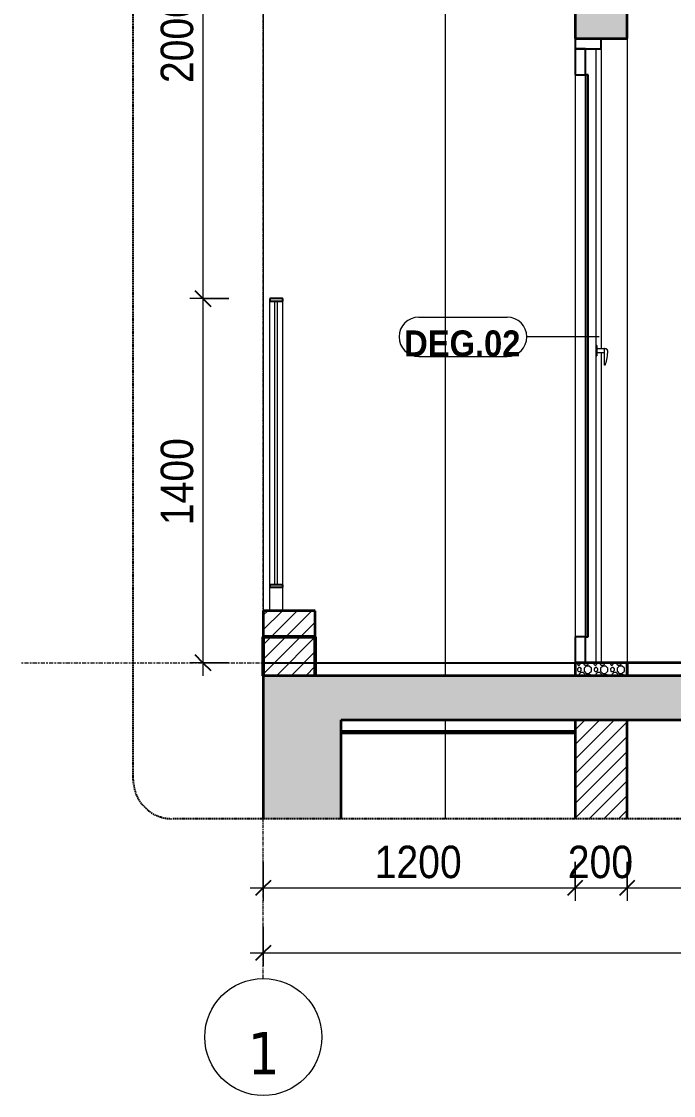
# Model space of a CAD drawing. Header units: millimetres. Extents: x 31499 to 223976, y 3719 to 80291.
# Drawn here: x 46543 to 49051, y 3936 to 8066 of the extents above; entities that cross this region are included whole.
import ezdxf

# ---------------------------------------------------------------- set-up
doc = ezdxf.new("R2010")
doc.units = ezdxf.units.MM
for name, pattern in [('Centre', [31.75, 6.35, -4.7625, 15.875, -4.7625]), ('Grid Line', [22.225, 12.7, -3.175, 3.175, -3.175]), ('Hidden', [7.14375, 4.7625, -2.38125]), ('IMPORT-CENTER _2_', [40.64, 25.4, -5.08, 5.08, -5.08])]:
    doc.linetypes.add(name, pattern=pattern)
for name, color, linetype, lineweight in [('0-4', 130, 'Continuous', 5), ('A-ANNO-DIMS', 211, 'Continuous', 9), ('A-ANNO-DIMS-50', 211, 'Continuous', 9), ('A-CLNG-1', 250, 'Continuous', 35), ('A-CLNG-PATT-1', 7, 'Continuous', 18), ('A-DETL-GENF', 92, 'Continuous', 18), ('A-DETL-GENF-4', 92, 'Hidden', 25), ('A-DETL-GENF-5', 9, 'Continuous', 18), ('A-DETL-MEDM', 33, 'Continuous', 35), ('A-DOOR', 31, 'Continuous', 18), ('A-DOOR-4', 31, 'Continuous', 25), ('A-DOOR-FRAM', 31, 'Continuous', 25), ('A-DOOR-FRAM-1', 31, 'Continuous', 18), ('A-DOOR-GLAZ', 31, 'Continuous', 25), ('A-DOOR-IDEN', 31, 'Continuous', 9), ('A-FLOR-FNSH-1', 250, 'Continuous', 35), ('A-FLOR-HRAL', 11, 'Continuous', 18), ('A-FLOR-HRAL-5', 11, 'Continuous', 25), ('A-FLOR-LEVL-2', 51, 'Centre', 9), ('A-FLOR-PATT-2', 9, 'Continuous', 18), ('A-WALL', 113, 'Continuous', 18), ('A-WALL-5', 250, 'Continuous', 35), ('A-WALL-PATT-2', 111, 'Continuous', 18), ('G-IMPT', 8, 'Continuous', 18), ('G-IMPT-3', 8, 'IMPORT-CENTER _2_', 18), ('M-EQPM', 50, 'Continuous', 18), ('M-EQPM-1', 50, 'Continuous', 25), ('S-BEAM-2', 7, 'Continuous', 18), ('S-BEAM-3', 130, 'Continuous', 50), ('S-COLS-10', 7, 'Continuous', 18), ('S-GRID-1', 1, 'Grid Line', 9), ('S-GRID-IDEN', 1, 'Continuous', 9)]:
    doc.layers.add(name, color=color, linetype=linetype, lineweight=lineweight)
doc.styles.add('Arial_B', font='arialbd.ttf', dxfattribs={"width": 0.9, "height": 100})
doc.styles.add('Tahoma_B', font='tahomabd.ttf', dxfattribs={"height": 162.5})
doc.styles.add('UTM Avo', font='', dxfattribs={"width": 0.9, "height": 125})
doc.styles.get('UTM Avo').set_extended_font_data('UTM Avo')
doc.dimstyles.new('1_Dim_chi_tiet_2_5', dxfattribs={"dimscale": 304.8, "dimtxt": 124.912619, "dimasz": 0.19685, "dimexe": 0.164042, "dimexo": 0.0625, "dimgap": 0.016404, "dimtad": 1, "dimdec": 0, "dimrnd": 5, "dimzin": 0, "dimdsep": 46, "dimtxsty": 'UTM Avo', "dimblk1": 'OBLIQUE', "dimblk2": 'OBLIQUE', "dimsah": 1, "dimcen": 0.09, "dimdle": 0.164042, "dimazin": 0, "dimtfac": 1, "dimtdec": 4, "dimtix": 1, "dimtmove": 0, "dimatfit": 3, "dimfxl": 0.328084, "dimfxlon": 1, "dimtvp": 1, "dimtolj": 1, "dimtzin": 0, "dimarcsym": 2})
pattern_1 = [(45, (51512.36, 15875), (-28.28427, 28.28427), [])]

# ---------------------------------------------------------------- blocks, each defined once
blk = doc.blocks.new('NCV_TKTC_KET CAU_rvt-2-TKCS_CĂN HỘ LOẠI 2A - MẶT CẮT 1')
at = {"layer": 'S-BEAM-2'}
for p, q in [((34352.6, 5380), (34352.6, 5335)), ((34352.6, 5330), (34352.6, 5000))]:
    blk.add_line(p, q, dxfattribs=at)
at = {"layer": 'S-BEAM-3'}
for p, q in [((33852.6, 5700), (33652.6, 5700)), ((33652.6, 5700), (33652.6, 5550)), ((33852.6, 5550), (33852.6, 5700))]:
    blk.add_line(p, q, dxfattribs=at)
at = {"layer": 'S-COLS-10'}
for p, q in [((34352.6, 8730), (34352.6, 5550)), ((33652.6, 8350), (33652.6, 5800)), ((34352.6, 5380), (34352.6, 5335)), ((34352.6, 5330), (34352.6, 5000))]:
    blk.add_line(p, q, dxfattribs=at)
blk = doc.blocks.new('NCV_TKTC_TANG 2_rvt-2-TKCS_CĂN HỘ LOẠI 2A - MẶT CẮT 1')
at = {"layer": 'A-FLOR-PATT-2'}
h = blk.add_hatch(dxfattribs=at)
h.set_pattern_fill('FP_4', color=256, style=0, pattern_type=2)
h.set_pattern_definition([(180, (37746.21, 15903.534), (-8e-15, -63.5), [6.012, -57.488]), (135, (37750.46, 15899.283), (-63.4996, 4e-15), [6.012, -83.79]), (90, (37750.46, 15893.27), (-63.5, 4e-15), [6.012, -57.488]), (45, (37746.21, 15889.02), (0, 63.4996), [6.012, -83.79]), (0, (37740.196, 15889.02), (0, 63.5), [6.012, -57.488]), (315, (37735.945, 15893.27), (63.4996, 0), [6.012, -83.79]), (270, (37735.945, 15899.28), (63.5, 4e-15), [6.012, -57.488]), (225, (37740.196, 15903.534), (4e-15, -63.4996), [6.012, -83.79]), (180, (37731.984, 15893.53), (-8e-15, -63.5), [6.892, -56.608]), (135, (37736.86, 15888.66), (-63.4996, 4e-15), [6.892, -82.91]), (90, (37736.86, 15881.77), (-63.5, 4e-15), [6.892, -56.608]), (45, (37731.984, 15876.894), (0, 63.4996), [6.892, -82.91]), (0, (37725.09, 15876.894), (0, 63.5), [6.892, -56.608]), (315, (37720.22, 15881.77), (63.4996, 0), [6.892, -82.91]), (270, (37720.22, 15888.66), (63.5, 4e-15), [6.892, -56.608]), (225, (37725.09, 15893.533), (4e-15, -63.4996), [6.892, -82.91]), (180, (37703.076, 15888.96), (-8e-15, -63.5), [4.546, -58.954]), (135, (37706.29, 15885.746), (-63.4996, 4e-15), [4.546, -85.257]), (90, (37706.29, 15881.2), (-63.5, 4e-15), [4.546, -58.954]), (45, (37703.076, 15877.986), (0, 63.4996), [4.546, -85.257]), (0, (37698.53, 15877.986), (0, 63.5), [4.546, -58.954]), (315, (37695.316, 15881.2), (63.4996, 0), [4.546, -85.257]), (270, (37695.316, 15885.746), (63.5, 4e-15), [4.546, -58.954]), (225, (37698.53, 15888.96), (4e-15, -63.4996), [4.546, -85.257]), (90, (37724.526, 15896.805), (-63.5, 4e-15), [9.093, -54.407]), (45, (37718.096, 15890.375), (0, 63.4996), [9.093, -80.71]), (0, (37709, 15890.375), (0, 63.5), [9.093, -54.407]), (315, (37702.574, 15896.805), (63.4996, 0), [9.093, -80.71]), (270, (37702.574, 15905.9), (63.5, 4e-15), [9.093, -54.407]), (225, (37709.003, 15912.327), (4e-15, -63.4996), [9.093, -80.71]), (180, (37718.096, 15912.33), (-8e-15, -63.5), [9.093, -54.407]), (135, (37724.526, 15905.9), (-63.4996, 4e-15), [9.093, -80.71]), (90, (37749.22, 15917.626), (-63.5, 4e-15), [11.586, -51.914]), (45, (37741.03, 15909.433), (0, 63.4996), [11.586, -78.217]), (0, (37729.44, 15909.43), (0, 63.5), [11.586, -51.914]), (315, (37721.25, 15917.626), (63.4996, 0), [11.586, -78.217]), (270, (37721.25, 15929.21), (63.5, 4e-15), [11.586, -51.914]), (225, (37729.443, 15937.404), (4e-15, -63.4996), [11.586, -78.217]), (180, (37741.03, 15937.404), (-8e-15, -63.5), [11.586, -51.914]), (135, (37749.22, 15929.21), (-63.4996, 4e-15), [11.586, -78.217]), (90, (37710.63, 15921.15), (-63.5, 4e-15), [6.013, -57.487]), (45, (37706.377, 15916.9), (0, 63.4996), [6.013, -83.79]), (0, (37700.364, 15916.9), (0, 63.5), [6.013, -57.487]), (315, (37696.11, 15921.15), (63.4996, 0), [6.013, -83.79]), (270, (37696.11, 15927.16), (63.5, 4e-15), [6.013, -57.487]), (225, (37700.364, 15931.415), (4e-15, -63.4996), [6.013, -83.79]), (180, (37706.38, 15931.415), (-8e-15, -63.5), [6.013, -57.487]), (135, (37710.63, 15927.163), (-63.4996, 4e-15), [6.013, -83.79])])
h.paths.add_polyline_path([(34932.6, 5550), (35052.6, 5550), (35052.6, 5600), (34852.6, 5600), (34852.6, 5550), (34892.6, 5550)])
at = {"layer": 'A-FLOR-FNSH-1'}
for p, q in [((35052.6, 5600), (34852.6, 5600)), ((34852.6, 5600), (34852.6, 5550)), ((41852.6, 5600), (35052.6, 5600)), ((35052.6, 5600), (35052.6, 5550)), ((35052.6, 5550), (35052.6, 5600))]:
    blk.add_line(p, q, dxfattribs=at)
blk = doc.blocks.new('NCV_TKTC_TANG 1_rvt-2-TKCS_CĂN HỘ LOẠI 2A - MẶT CẮT 1')
at = {"layer": 'A-CLNG-PATT-1'}
h = blk.add_hatch(dxfattribs=at)
h.set_pattern_fill('FP_5', color=256, style=0, pattern_type=2)
h.set_pattern_definition([(0, (37692.33, 15875), (406.4, 101.6), [16.764, -288.036, 16.764, -288.036, -1625.6]), (0, (37692.33, 15875), (406.4, 101.6), [-609.6, 16.764, -592.836, 16.764, -288.036, -711.2]), (0, (37692.33, 15875), (406.4, 101.6), [-1524, 16.764, -186.436, 16.764, -491.236]), (120, (37844.73, 15925.8), (-291.1882, 301.1527), [16.764, -288.036, 16.764, -288.036, -1625.6]), (120, (37844.73, 15925.8), (-291.1882, 301.1527), [-609.6, 16.764, -592.836, 16.764, -288.036, -711.2]), (120, (37844.73, 15925.8), (-291.1882, 301.1527), [-1524, 16.764, -186.436, 16.764, -491.236]), (240, (37895.53, 16129), (-115.2118, -402.7527), [16.764, -288.036, 16.764, -288.036, -1625.6]), (240, (37895.53, 16129), (-115.2118, -402.7527), [-609.6, 16.764, -592.836, 16.764, -288.036, -711.2]), (240, (37895.53, 16129), (-115.2118, -402.7527), [-1524, 16.764, -186.436, 16.764, -491.236])])
h.paths.add_polyline_path([(34337.5, 5330), (34852.6, 5330), (34852.6, 5335), (33952.6, 5335), (33952.6, 5330), (34181.3, 5330)])
at = {"layer": 'A-CLNG-1'}
for p, q in [((34852.6, 5335), (33952.6, 5335)), ((33952.6, 5330), (34852.6, 5330)), ((34852.6, 5330), (34852.6, 5335))]:
    blk.add_line(p, q, dxfattribs=at)
blk = doc.blocks.new('TKTC_XREF_251221_MB TANG 2-7 - TKTC_XREF_260130_MB TANG 2-5_dwg_$cc-4746808-TKCS_CĂN HỘ LOẠI 2A - MẶT CẮT 1')
at = {"layer": 'G-IMPT-3'}
for p, q in [((34697.1, 5600), (34850.1, 5600)), ((34773.6, 5600), (34773.6, 5600))]:
    blk.add_line(p, q, dxfattribs=at)
at = {"layer": 'M-EQPM'}
for p, q in [((34773.6, 5600), (34716.7, 5600)), ((34716.7, 5600), (34830.4, 5600)), ((34827.6, 5600), (34719.5, 5600)), ((34719.5, 5600), (34773.6, 5600)), ((34773.6, 5600), (34827.6, 5600)), ((34830.4, 5600), (34773.6, 5600))]:
    blk.add_line(p, q, dxfattribs=at)
blk = doc.blocks.new('TKTC_XREF_251221_MB TANG 2-7 - TKTC_XREF_260130_MB TANG 2-5_dwg_CUM U_DN100-4746796-TKCS_CĂN HỘ LOẠI 2A - MẶT CẮT 1')
at = {"layer": 'G-IMPT'}
for p, q in [((34703.9, 5600), (34702, 5600)), ((34702, 5600), (34717.3, 5600)), ((34703.9, 5600), (34706.7, 5600)), ((34715.4, 5600), (34703.9, 5600)), ((34705.3, 5600), (34713.9, 5600)), ((34843.3, 5600), (34705.6, 5600)), ((34706.7, 5600), (34712.5, 5600)), ((34707.1, 5600), (34708, 5600)), ((34707.1, 5600), (34712.2, 5600)), ((34708, 5600), (34711.2, 5600)), ((34708, 5600), (34711.2, 5600)), ((34708, 5600), (34711.2, 5600)), ((34711.2, 5600), (34712.2, 5600)), ((34712.5, 5600), (34715.4, 5600)), ((34835.3, 5600), (34713.6, 5600)), ((34713.6, 5600), (34717.6, 5600)), ((34717.3, 5600), (34715.4, 5600)), ((34831.3, 5600), (34717.6, 5600)), ((34835.3, 5600), (34831.3, 5600)), ((34833.5, 5600), (34831.6, 5600)), ((34831.6, 5600), (34847, 5600)), ((34833.5, 5600), (34836.4, 5600)), ((34845, 5600), (34833.5, 5600)), ((34835, 5600), (34843.6, 5600)), ((34836.4, 5600), (34842.2, 5600)), ((34836.7, 5600), (34837.7, 5600)), ((34836.7, 5600), (34841.8, 5600)), ((34837.7, 5600), (34840.9, 5600)), ((34837.7, 5600), (34840.9, 5600)), ((34837.7, 5600), (34840.9, 5600)), ((34840.9, 5600), (34841.8, 5600)), ((34842.2, 5600), (34845, 5600)), ((34847, 5600), (34845, 5600))]:
    blk.add_line(p, q, dxfattribs=at)
blk = doc.blocks.new('TKTC_XREF_251221_MB TANG 2-7 - TKTC_XREF_260130_MB TANG 2-5_dwg_$cc-V15-TKCS_CĂN HỘ LOẠI 2A - MẶT CẮT 1')
at = {"layer": 'G-IMPT-3'}
for p, q in [((34661.3, 5600), (34814.3, 5600)), ((34737.8, 5600), (34737.8, 5600))]:
    blk.add_line(p, q, dxfattribs=at)
at = {"layer": 'M-EQPM'}
for p, q in [((34737.8, 5600), (34683.7, 5600)), ((34683.7, 5600), (34737.8, 5600)), ((34737.8, 5600), (34725.2, 5600)), ((34725.2, 5600), (34737.8, 5600)), ((34737.8, 5600), (34750.3, 5600)), ((34750.3, 5600), (34737.8, 5600)), ((34794.6, 5600), (34794.6, 5600))]:
    blk.add_line(p, q, dxfattribs=at)
blk = doc.blocks.new('TKTC_XREF_251221_MB TANG 2-7 - TKTC_XREF_260130_MB TANG 2-5_dwg_CUM U_DN100-V16-TKCS_CĂN HỘ LOẠI 2A - MẶT CẮT 1')
at = {"layer": 'G-IMPT'}
for p, q in [((34737.8, 5600), (34670.7, 5600)), ((34670.7, 5600), (34737.8, 5600)), ((34737.8, 5600), (34678.4, 5600)), ((34678.4, 5600), (34737.8, 5600)), ((34737.8, 5600), (34737.8, 5600)), ((34802.6, 5600), (34737.8, 5600)), ((34802.6, 5600), (34737.8, 5600)), ((34802.6, 5600), (34737.8, 5600)), ((34802.6, 5600), (34737.8, 5600)), ((34804.5, 5600), (34802.6, 5600)), ((34802.6, 5600), (34804.5, 5600)), ((34804.5, 5600), (34802.6, 5600)), ((34802.6, 5600), (34804.5, 5600)), ((34809.3, 5600), (34804.5, 5600)), ((34804.5, 5600), (34809.3, 5600)), ((34804.5, 5600), (34809.3, 5600)), ((34804.5, 5600), (34809.3, 5600)), ((34809.3, 5600), (34804.5, 5600)), ((34804.5, 5600), (34809.3, 5600)), ((34804.5, 5600), (34809.3, 5600)), ((34804.5, 5600), (34809.3, 5600)), ((34809.3, 5600), (34809.3, 5600)), ((34809.3, 5600), (34809.3, 5600)), ((34810.3, 5600), (34815.7, 5600)), ((34815.7, 5600), (34810.3, 5600)), ((34810.3, 5600), (34815.7, 5600)), ((34815.7, 5600), (34810.3, 5600)), ((34816.7, 5600), (34815.7, 5600)), ((34815.7, 5600), (34816.7, 5600)), ((34816.7, 5600), (34815.7, 5600)), ((34815.7, 5600), (34816.7, 5600))]:
    blk.add_line(p, q, dxfattribs=at)
blk = doc.blocks.new('TKTC_XREF_251221_MB TANG 2-7 - TKTC_XREF_260130_MB TANG 2-5_dwg_THU NUOC - THU NUOC-444531-TKCS_MB TẦNG 1-4746804-TKCS_CĂN HỘ LOẠI 2A - MẶT CẮT 1')
at = {"layer": 'G-IMPT'}
for p, q in [((34278.6, 5600), (34128.6, 5600)), ((34128.6, 5600), (34278.6, 5600)), ((34253.6, 5600), (34153.6, 5600)), ((34153.6, 5600), (34253.6, 5600)), ((34248.6, 5600), (34158.6, 5600)), ((34158.6, 5600), (34248.6, 5600)), ((34158.6, 5600), (34248.6, 5600)), ((34248.6, 5600), (34158.6, 5600)), ((34171.5, 5600), (34171.5, 5600)), ((34171.5, 5600), (34171.5, 5600)), ((34171.5, 5600), (34171.5, 5600)), ((34171.5, 5600), (34195.6, 5600)), ((34195.6, 5600), (34171.5, 5600)), ((34235.7, 5600), (34171.5, 5600)), ((34171.5, 5600), (34235.7, 5600)), ((34235.7, 5600), (34171.5, 5600)), ((34171.5, 5600), (34235.7, 5600)), ((34183.8, 5600), (34183.8, 5600)), ((34183.8, 5600), (34183.8, 5600)), ((34223.3, 5600), (34183.8, 5600)), ((34183.8, 5600), (34223.3, 5600)), ((34223.3, 5600), (34183.8, 5600)), ((34183.8, 5600), (34223.3, 5600)), ((34193.8, 5600), (34193.8, 5600)), ((34193.8, 5600), (34193.8, 5600)), ((34213.4, 5600), (34193.8, 5600)), ((34193.8, 5600), (34213.4, 5600)), ((34213.4, 5600), (34193.8, 5600)), ((34193.8, 5600), (34213.4, 5600)), ((34235.7, 5600), (34211.6, 5600)), ((34211.6, 5600), (34235.7, 5600)), ((34213.4, 5600), (34213.4, 5600)), ((34213.4, 5600), (34213.4, 5600)), ((34223.3, 5600), (34223.3, 5600)), ((34223.3, 5600), (34223.3, 5600)), ((34235.7, 5600), (34235.7, 5600)), ((34235.7, 5600), (34235.7, 5600)), ((34235.7, 5600), (34235.7, 5600))]:
    blk.add_line(p, q, dxfattribs=at)
blk = doc.blocks.new('TKTC_XREF_251221_MB TANG 2-7 - TKTC_XREF_251221_MB TANG 2-7-2039446-TKCS_CĂN HỘ LOẠI 2A - MẶT CẮT 1')
at = {"layer": 'M-EQPM'}
for p, q in [((34653, 5600), (34802.7, 5600)), ((34802.7, 5600), (34653, 5600)), ((34693.9, 5600), (34843.6, 5600)), ((34843.6, 5600), (34693.9, 5600)), ((34701.8, 5600), (34702.1, 5600)), ((34852.2, 5600), (34701.8, 5600)), ((34701.8, 5600), (34702.1, 5600)), ((34852.2, 5600), (34701.8, 5600)), ((34701.8, 5600), (34702.1, 5600)), ((34852.2, 5600), (34701.8, 5600)), ((34701.8, 5600), (34702.1, 5600)), ((34852.2, 5600), (34701.8, 5600)), ((34701.8, 5600), (34702.1, 5600)), ((34852.2, 5600), (34701.8, 5600)), ((34852.4, 5600), (34702, 5600)), ((34702, 5600), (34852.4, 5600)), ((34852.4, 5600), (34702, 5600)), ((34702, 5600), (34852.4, 5600)), ((34852.4, 5600), (34702, 5600)), ((34702, 5600), (34852.4, 5600)), ((34852.4, 5600), (34702, 5600)), ((34702, 5600), (34852.4, 5600)), ((34852.4, 5600), (34702, 5600)), ((34702, 5600), (34852.4, 5600)), ((34702.1, 5600), (34852.6, 5600)), ((34702.1, 5600), (34852.6, 5600)), ((34702.1, 5600), (34852.6, 5600)), ((34702.1, 5600), (34852.6, 5600)), ((34702.1, 5600), (34852.5, 5600)), ((34802.8, 5600), (34852.6, 5600)), ((34852.6, 5600), (34802.8, 5600)), ((34852.6, 5600), (34852.2, 5600)), ((34852.6, 5600), (34852.2, 5600)), ((34852.6, 5600), (34852.2, 5600)), ((34852.6, 5600), (34852.2, 5600)), ((34852.5, 5600), (34852.2, 5600))]:
    blk.add_line(p, q, dxfattribs=at)
at = {"layer": 'M-EQPM-1'}
blk.add_line((33652.6, 5600), (42760.7, 5600), dxfattribs=at)
for name, p in [('TKTC_XREF_251221_MB TANG 2-7 - TKTC_XREF_260130_MB TANG 2-5_dwg_THU NUOC - THU NUOC-444531-TKCS_MB TẦNG 1-4746804-TKCS_CĂN HỘ LOẠI 2A - MẶT CẮT 1', (0, 0)), ('TKTC_XREF_251221_MB TANG 2-7 - TKTC_XREF_260130_MB TANG 2-5_dwg_THU NUOC - THU NUOC-444531-TKCS_MB TẦNG 1-4746804-TKCS_CĂN HỘ LOẠI 2A - MẶT CẮT 1', (0, 0)), ('TKTC_XREF_251221_MB TANG 2-7 - TKTC_XREF_260130_MB TANG 2-5_dwg_THU NUOC - THU NUOC-444531-TKCS_MB TẦNG 1-4746804-TKCS_CĂN HỘ LOẠI 2A - MẶT CẮT 1', (0, 0)), ('TKTC_XREF_251221_MB TANG 2-7 - TKTC_XREF_260130_MB TANG 2-5_dwg_THU NUOC - THU NUOC-444531-TKCS_MB TẦNG 1-4746804-TKCS_CĂN HỘ LOẠI 2A - MẶT CẮT 1', (0, 0)), ('TKTC_XREF_251221_MB TANG 2-7 - TKTC_XREF_260130_MB TANG 2-5_dwg_THU NUOC - THU NUOC-444531-TKCS_MB TẦNG 1-4746804-TKCS_CĂN HỘ LOẠI 2A - MẶT CẮT 1', (0, 0)), ('TKTC_XREF_251221_MB TANG 2-7 - TKTC_XREF_260130_MB TANG 2-5_dwg_THU NUOC - THU NUOC-444531-TKCS_MB TẦNG 1-4746804-TKCS_CĂN HỘ LOẠI 2A - MẶT CẮT 1', (0, 0)), ('TKTC_XREF_251221_MB TANG 2-7 - TKTC_XREF_260130_MB TANG 2-5_dwg_THU NUOC - THU NUOC-444531-TKCS_MB TẦNG 1-4746804-TKCS_CĂN HỘ LOẠI 2A - MẶT CẮT 1', (0, 0)), ('TKTC_XREF_251221_MB TANG 2-7 - TKTC_XREF_260130_MB TANG 2-5_dwg_$cc-V15-TKCS_CĂN HỘ LOẠI 2A - MẶT CẮT 1', (0, 0)), ('TKTC_XREF_251221_MB TANG 2-7 - TKTC_XREF_260130_MB TANG 2-5_dwg_CUM U_DN100-V16-TKCS_CĂN HỘ LOẠI 2A - MẶT CẮT 1', (0, 0)), ('TKTC_XREF_251221_MB TANG 2-7 - TKTC_XREF_260130_MB TANG 2-5_dwg_$cc-4746808-TKCS_CĂN HỘ LOẠI 2A - MẶT CẮT 1', (0, 0)), ('TKTC_XREF_251221_MB TANG 2-7 - TKTC_XREF_260130_MB TANG 2-5_dwg_$cc-4746808-TKCS_CĂN HỘ LOẠI 2A - MẶT CẮT 1', (0, 0)), ('TKTC_XREF_251221_MB TANG 2-7 - TKTC_XREF_260130_MB TANG 2-5_dwg_$cc-4746808-TKCS_CĂN HỘ LOẠI 2A - MẶT CẮT 1', (0, 0)), ('TKTC_XREF_251221_MB TANG 2-7 - TKTC_XREF_260130_MB TANG 2-5_dwg_$cc-4746808-TKCS_CĂN HỘ LOẠI 2A - MẶT CẮT 1', (0, 0)), ('TKTC_XREF_251221_MB TANG 2-7 - TKTC_XREF_260130_MB TANG 2-5_dwg_$cc-4746808-TKCS_CĂN HỘ LOẠI 2A - MẶT CẮT 1', (0, 0)), ('TKTC_XREF_251221_MB TANG 2-7 - TKTC_XREF_260130_MB TANG 2-5_dwg_CUM U_DN100-4746796-TKCS_CĂN HỘ LOẠI 2A - MẶT CẮT 1', (0, 0)), ('TKTC_XREF_251221_MB TANG 2-7 - TKTC_XREF_260130_MB TANG 2-5_dwg_CUM U_DN100-4746796-TKCS_CĂN HỘ LOẠI 2A - MẶT CẮT 1', (0, 0)), ('TKTC_XREF_251221_MB TANG 2-7 - TKTC_XREF_260130_MB TANG 2-5_dwg_CUM U_DN100-4746796-TKCS_CĂN HỘ LOẠI 2A - MẶT CẮT 1', (0, 0)), ('TKTC_XREF_251221_MB TANG 2-7 - TKTC_XREF_260130_MB TANG 2-5_dwg_CUM U_DN100-4746796-TKCS_CĂN HỘ LOẠI 2A - MẶT CẮT 1', (0, 0)), ('TKTC_XREF_251221_MB TANG 2-7 - TKTC_XREF_260130_MB TANG 2-5_dwg_CUM U_DN100-4746796-TKCS_CĂN HỘ LOẠI 2A - MẶT CẮT 1', (0, 0)), ('TKTC_XREF_251221_MB TANG 2-7 - TKTC_XREF_260130_MB TANG 2-5_dwg_$cc-V15-TKCS_CĂN HỘ LOẠI 2A - MẶT CẮT 1', (40.9, 0)), ('TKTC_XREF_251221_MB TANG 2-7 - TKTC_XREF_260130_MB TANG 2-5_dwg_CUM U_DN100-V16-TKCS_CĂN HỘ LOẠI 2A - MẶT CẮT 1', (40.9, 0))]:
    blk.add_blockref(name, p)
blk = doc.blocks.new('Railing - 50 x 10mm-1251315-TKCS_CĂN HỘ LOẠI 2A - MẶT CẮT 1')
at = {"layer": 'A-FLOR-HRAL'}
for p, q in [((33677.564287, 5900), (33677.564287, 6990)), ((33727.564287, 5900), (33727.564287, 6990)), ((33677.564287, 5800), (33677.564287, 5890)), ((33727.564287, 5800), (33727.564287, 5890))]:
    blk.add_line(p, q, dxfattribs=at)
blk = doc.blocks.new('Railing - 10mm-1251313-TKCS_CĂN HỘ LOẠI 2A - MẶT CẮT 1')
at = {"layer": 'A-FLOR-HRAL'}
for p, q in [((33697.564287, 5900), (33697.564287, 6990)), ((33707.564287, 5900), (33707.564287, 6990))]:
    blk.add_line(p, q, dxfattribs=at)
blk = doc.blocks.new('Railing - Railing-3231078-TKCS_CĂN HỘ LOẠI 2A - MẶT CẮT 1')
at = {"layer": 'A-FLOR-HRAL-5'}
for p, q in [((33727.564287, 7000), (33677.564287, 7000)), ((33677.564287, 7000), (33677.564287, 6990)), ((33677.564287, 6990), (33727.564287, 6990)), ((33727.564287, 6990), (33727.564287, 7000)), ((33727.564287, 5900), (33677.564287, 5900)), ((33677.564287, 5900), (33677.564287, 5890)), ((33677.564287, 5890), (33727.564287, 5890)), ((33727.564287, 5890), (33727.564287, 5900))]:
    blk.add_line(p, q, dxfattribs=at)
for name in ['Railing - 50 x 10mm-1251315-TKCS_CĂN HỘ LOẠI 2A - MẶT CẮT 1', 'Railing - 10mm-1251313-TKCS_CĂN HỘ LOẠI 2A - MẶT CẮT 1']:
    blk.add_blockref(name, (0, 0))
blk = doc.blocks.new('DEG_02-DEG_03 - DEG_02-2500x2400mm-CỬA ĐI 02 CÁNH TRƯỢT-625766-TKCS_CĂN HỘ LOẠI 2A - MẶT CẮT 1')
at = {"layer": 'A-DOOR'}
for p, q in [((34932.6, 7960), (34932.6, 5600)), ((34852.6, 7860), (34852.6, 5700)), ((34935.6, 6820), (34932.6, 6820)), ((34935.6, 6820), (34935.6, 6800)), ((34932.6, 6780), (34935.6, 6780)), ((34965.6, 6807), (34935.6, 6807)), ((34935.6, 6800), (34935.6, 6780)), ((34935.6, 6793), (34965.6, 6793)), ((34965.6, 6799.2), (34965.6, 6808.3)), ((34965.6, 6745.2), (34965.6, 6799.2)), ((34965.6, 6743.7), (34965.6, 6745.2)), ((34965.6, 6745.2), (34965.6, 6743.7))]:
    blk.add_line(p, q, dxfattribs=at)
at = {"layer": 'A-DOOR', "flags": 128}
for points in [[(34965.6, 6808.7), (34965.6, 6808.7), (34965.7, 6808.7), (34965.7, 6808.7), (34965.8, 6808.7), (34965.9, 6808.7), (34965.9, 6808.7), (34966, 6808.7), (34966, 6808.7), (34966.1, 6808.7), (34966.1, 6808.7), (34966.2, 6808.7), (34966.3, 6808.7), (34966.3, 6808.7), (34966.4, 6808.7), (34966.4, 6808.7), (34966.5, 6808.7), (34966.5, 6808.7), (34966.6, 6808.7), (34966.6, 6808.7), (34966.6, 6808.7), (34966.7, 6808.7), (34966.7, 6808.7), (34966.8, 6808.7), (34966.8, 6808.7), (34966.8, 6808.7), (34966.9, 6808.7), (34966.9, 6808.7), (34966.9, 6808.7), (34966.9, 6808.7), (34967, 6808.7), (34967, 6808.7), (34967, 6808.7), (34967, 6808.7), (34967, 6808.7), (34967, 6808.7), (34967.1, 6808.7), (34967.1, 6808.7), (34967.1, 6808.7), (34967.1, 6808.7)], [(34967.1, 6808.7), (34967.1, 6808.7), (34967.1, 6808.7), (34967.1, 6808.7), (34967, 6808.7), (34967, 6808.7), (34967, 6808.7), (34967, 6808.7), (34967, 6808.7), (34967, 6808.7), (34966.9, 6808.7), (34966.9, 6808.7), (34966.9, 6808.7), (34966.9, 6808.7), (34966.8, 6808.7), (34966.8, 6808.7), (34966.8, 6808.7), (34966.7, 6808.7), (34966.7, 6808.7), (34966.7, 6808.7), (34966.6, 6808.7), (34966.6, 6808.7), (34966.5, 6808.7), (34966.5, 6808.7), (34966.4, 6808.7), (34966.4, 6808.7), (34966.3, 6808.7), (34966.3, 6808.7), (34966.2, 6808.7), (34966.2, 6808.7), (34966.1, 6808.7), (34966.1, 6808.7), (34966, 6808.7), (34965.9, 6808.7), (34965.9, 6808.7), (34965.8, 6808.7), (34965.8, 6808.7), (34965.7, 6808.7), (34965.6, 6808.7), (34965.6, 6808.7), (34965.6, 6808.7)], [(34967.1, 6808.7), (34967.4, 6808.7), (34967.8, 6808.6), (34968.2, 6808.6), (34968.6, 6808.5), (34968.9, 6808.5), (34969.3, 6808.4), (34969.7, 6808.3), (34970, 6808.2), (34970.4, 6808.1), (34970.7, 6807.9), (34971.1, 6807.8), (34971.4, 6807.6), (34971.8, 6807.4), (34972.1, 6807.2), (34972.4, 6807), (34972.7, 6806.8), (34973, 6806.6), (34973.3, 6806.3), (34973.6, 6806.1), (34973.8, 6805.8), (34974.1, 6805.5), (34974.3, 6805.2), (34974.6, 6804.9), (34974.8, 6804.6), (34975, 6804.3), (34975.2, 6804), (34975.4, 6803.7), (34975.6, 6803.3), (34975.7, 6803), (34975.9, 6802.6), (34976, 6802.3), (34976.1, 6801.9), (34976.2, 6801.6), (34976.3, 6801.2), (34976.4, 6800.8), (34976.4, 6800.4), (34976.5, 6800.1), (34976.5, 6799.7), (34976.5, 6799.3), (34976.5, 6799.2)], [(34976.5, 6799.2), (34976.4, 6792.6), (34976, 6786), (34975.3, 6779.5), (34974.4, 6773), (34973.2, 6766.5), (34971.8, 6760.1), (34970.1, 6753.7), (34968.2, 6747.4), (34967.4, 6745.2)], [(34967.4, 6745.2), (34967.4, 6745.1), (34967.3, 6745), (34967.3, 6745), (34967.3, 6744.9), (34967.2, 6744.8), (34967.2, 6744.7), (34967.1, 6744.6), (34967.1, 6744.6), (34967, 6744.5), (34966.9, 6744.4), (34966.9, 6744.3), (34966.8, 6744.3), (34966.7, 6744.2), (34966.7, 6744.2), (34966.6, 6744.1), (34966.5, 6744), (34966.4, 6744), (34966.4, 6743.9), (34966.3, 6743.9), (34966.2, 6743.9), (34966.1, 6743.8), (34966, 6743.8), (34965.9, 6743.8), (34965.8, 6743.7), (34965.7, 6743.7), (34965.7, 6743.7), (34965.6, 6743.7)]]:
    blk.add_lwpolyline(points, dxfattribs=at)
at = {"layer": 'A-DOOR-4'}
for p, q in [((34892.6, 7960), (34852.6, 7960)), ((34852.6, 7960), (34852.6, 7860)), ((34892.6, 7860), (34892.6, 7960)), ((34852.6, 7860), (34892.6, 7860)), ((34892.6, 5700), (34852.6, 5700)), ((34852.6, 5700), (34852.6, 5600)), ((34892.6, 5600), (34892.6, 5700)), ((34852.6, 5600), (34892.6, 5600))]:
    blk.add_line(p, q, dxfattribs=at)
at = {"layer": 'A-DOOR-FRAM'}
for p, q in [((34852.6, 8000), (34852.6, 7960)), ((34952.6, 7960), (34952.6, 8000)), ((34852.6, 7960), (34952.6, 7960))]:
    blk.add_line(p, q, dxfattribs=at)
at = {"layer": 'A-DOOR-FRAM-1'}
for p, q in [((34952.6, 7960), (34952.6, 6807)), ((34952.6, 6793.1), (34952.6, 5600))]:
    blk.add_line(p, q, dxfattribs=at)
at = {"layer": 'A-DOOR-GLAZ'}
for p, q in [((34902.6, 7860), (34892.6, 7860)), ((34892.6, 7860), (34892.6, 5700)), ((34902.6, 5700), (34902.6, 7860)), ((34892.6, 5700), (34902.6, 5700))]:
    blk.add_line(p, q, dxfattribs=at)
blk = doc.blocks.new('BORDER VIEW - BORDER VIEW-3707043-TKCS_CĂN HỘ LOẠI 2A - MẶT CẮT 1')
at = {"layer": 'A-DETL-GENF-4'}
for p, q in [((33152.6, 5150), (33152.6, 9185.2)), ((42610.7, 5000), (33302.6, 5000))]:
    blk.add_line(p, q, dxfattribs=at)
blk.add_arc((33302.6, 5150), 150, 180, 270, dxfattribs=at)
blk = doc.blocks.new('Grid - M_Grid Head - Circle-353313-TKCS_CĂN HỘ LOẠI 2A - MẶT CẮT 1')
at = {"layer": 'S-GRID-IDEN'}
blk.add_circle((33652.6, 4160.6), 225, dxfattribs=at)
blk = doc.blocks.new('DIMBLOCK63-TKCS_CĂN HỘ LOẠI 2A - MẶT CẮT 1')
at = {"layer": 'A-ANNO-DIMS-50'}
for p, q in [((47240.5, 9050), (47240.5, 7000)), ((47340.5, 9000), (47190.5, 9000)), ((47240.5, 9000), (47340.5, 9000)), ((47340.5, 7000), (47190.5, 7000)), ((47240.5, 7000), (47340.5, 7000))]:
    blk.add_line(p, q, dxfattribs=at)
at = {"layer": 'A-ANNO-DIMS-50', "lineweight": 25}
for p, q in [((47240.5, 9000), (47210.5, 9030)), ((47240.5, 9000), (47270.5, 8970)), ((47240.5, 7000), (47210.5, 7030)), ((47240.5, 7000), (47270.5, 6970))]:
    blk.add_line(p, q, dxfattribs=at)
at = {"layer": 'A-ANNO-DIMS-50', "color": 0, "insert": (47078.1, 7828.8), "char_height": 125, "width": 410.824, "attachment_point": 1, "rotation": 90, "line_spacing_factor": 1.110334, "style": 'UTM Avo'}
blk.add_mtext('2000', dxfattribs=at)
blk = doc.blocks.new('_Oblique')
at = {"color": 0, "linetype": 'ByBlock', "lineweight": -2}
blk.add_line((-0.5, -0.5), (0.5, 0.5), dxfattribs=at)
blk = doc.blocks.new('DIMBLOCK64-TKCS_CĂN HỘ LOẠI 2A - MẶT CẮT 1')
at = {"layer": 'A-ANNO-DIMS-50', "lineweight": 25}
for p, q in [((47240.5, 7000), (47210.5, 7030)), ((47240.5, 7000), (47270.5, 6970)), ((47240.5, 5600), (47210.5, 5630)), ((47240.5, 5600), (47270.5, 5570))]:
    blk.add_line(p, q, dxfattribs=at)
at = {"layer": 'A-ANNO-DIMS-50'}
for p, q in [((47340.5, 7000), (47190.5, 7000)), ((47240.5, 7000), (47240.5, 5550)), ((47240.5, 7000), (47340.5, 7000)), ((47340.5, 5600), (47190.5, 5600)), ((47240.5, 5600), (47340.5, 5600))]:
    blk.add_line(p, q, dxfattribs=at)
at = {"layer": 'A-ANNO-DIMS-50', "color": 0, "insert": (47078.1, 6128.8), "char_height": 125, "width": 410.824, "attachment_point": 1, "rotation": 90, "line_spacing_factor": 1.110334, "style": 'UTM Avo'}
blk.add_mtext('1400', dxfattribs=at)
blk = doc.blocks.new('STN_Door Tag - STN_Door Tag-1788670-TKCS_CĂN HỘ LOẠI 2A - MẶT CẮT 1')
at = {"layer": 'A-DOOR-IDEN'}
for p, q in [((34250.8, 6928.5), (34590.8, 6928.5)), ((34250.8, 6777.6), (34590.8, 6777.6))]:
    blk.add_line(p, q, dxfattribs=at)
for centre, start, end in [((34250.8, 6853), 90, 270), ((34590.8, 6853), 270, 90)]:
    blk.add_arc(centre, 75.5, start, end, dxfattribs=at)
blk = doc.blocks.new('DIMBLOCK70-TKCS_CĂN HỘ LOẠI 2A - MẶT CẮT 1')
at = {"layer": 'A-ANNO-DIMS-50'}
for p, q in [((47472.6, 4834.2), (47472.6, 4684.2)), ((47472.6, 4734.2), (47472.6, 4834.2)), ((48672.6, 4834.2), (48672.6, 4684.2)), ((48672.6, 4734.2), (48672.6, 4834.2)), ((47422.6, 4734.2), (48672.6, 4734.2))]:
    blk.add_line(p, q, dxfattribs=at)
at = {"layer": 'A-ANNO-DIMS-50', "lineweight": 25}
for p, q in [((47472.6, 4734.2), (47502.6, 4764.2)), ((48672.6, 4734.2), (48702.6, 4764.2)), ((47472.6, 4734.2), (47442.6, 4704.2)), ((48672.6, 4734.2), (48642.6, 4704.2))]:
    blk.add_line(p, q, dxfattribs=at)
at = {"layer": 'A-ANNO-DIMS-50', "color": 0, "insert": (47901.4, 4896.5), "char_height": 125, "width": 410.824, "attachment_point": 1, "line_spacing_factor": 1.110334, "style": 'UTM Avo'}
blk.add_mtext('1200', dxfattribs=at)
blk = doc.blocks.new('DIMBLOCK71-TKCS_CĂN HỘ LOẠI 2A - MẶT CẮT 1')
at = {"layer": 'A-ANNO-DIMS-50'}
for p, q in [((48672.6, 4834.2), (48672.6, 4684.2)), ((48672.6, 4734.2), (48672.6, 4834.2)), ((48872.6, 4834.2), (48872.6, 4684.2)), ((48872.6, 4734.2), (48872.6, 4834.2)), ((48672.6, 4734.2), (48872.6, 4734.2))]:
    blk.add_line(p, q, dxfattribs=at)
at = {"layer": 'A-ANNO-DIMS-50', "lineweight": 25}
for p, q in [((48672.6, 4734.2), (48702.6, 4764.2)), ((48872.6, 4734.2), (48902.6, 4764.2)), ((48672.6, 4734.2), (48642.6, 4704.2)), ((48872.6, 4734.2), (48842.6, 4704.2))]:
    blk.add_line(p, q, dxfattribs=at)
at = {"layer": 'A-ANNO-DIMS-50', "color": 0, "insert": (48644.2, 4896.5), "char_height": 125, "width": 308.118, "attachment_point": 1, "line_spacing_factor": 1.110334, "style": 'UTM Avo'}
blk.add_mtext('200', dxfattribs=at)
blk = doc.blocks.new('DIMBLOCK72-TKCS_CĂN HỘ LOẠI 2A - MẶT CẮT 1')
at = {"layer": 'A-ANNO-DIMS-50'}
for p, q in [((48872.6, 4834.2), (48872.6, 4684.2)), ((48872.6, 4734.2), (48872.6, 4834.2)), ((55672.7, 4834.2), (55672.7, 4684.2)), ((55672.7, 4734.2), (55672.7, 4834.2)), ((48872.6, 4734.2), (55672.7, 4734.2))]:
    blk.add_line(p, q, dxfattribs=at)
at = {"layer": 'A-ANNO-DIMS-50', "lineweight": 25}
for p, q in [((48872.6, 4734.2), (48902.6, 4764.2)), ((55672.7, 4734.2), (55702.7, 4764.2)), ((48872.6, 4734.2), (48842.6, 4704.2)), ((55672.7, 4734.2), (55642.7, 4704.2))]:
    blk.add_line(p, q, dxfattribs=at)
at = {"layer": 'A-ANNO-DIMS-50', "color": 0, "insert": (52101.4, 4896.5), "char_height": 125, "width": 410.824, "attachment_point": 1, "line_spacing_factor": 1.110334, "style": 'UTM Avo'}
blk.add_mtext('6800', dxfattribs=at)
blk = doc.blocks.new('DIMBLOCK75-TKCS_CĂN HỘ LOẠI 2A - MẶT CẮT 1')
at = {"layer": 'A-ANNO-DIMS-50'}
for p, q in [((47472.6, 4584.2), (47472.6, 4434.2)), ((47472.6, 4484.2), (47472.6, 4584.2)), ((55872.7, 4584.2), (55872.7, 4434.2)), ((55872.7, 4484.2), (55872.7, 4584.2)), ((47422.6, 4484.2), (55922.7, 4484.2))]:
    blk.add_line(p, q, dxfattribs=at)
at = {"layer": 'A-ANNO-DIMS-50', "lineweight": 25}
for p, q in [((47472.6, 4484.2), (47502.6, 4514.2)), ((55872.7, 4484.2), (55902.7, 4514.2)), ((47472.6, 4484.2), (47442.6, 4454.2)), ((55872.7, 4484.2), (55842.7, 4454.2))]:
    blk.add_line(p, q, dxfattribs=at)
at = {"layer": 'A-ANNO-DIMS-50', "color": 0, "insert": (51501.4, 4646.5), "char_height": 125, "width": 410.824, "attachment_point": 1, "line_spacing_factor": 1.110334, "style": 'UTM Avo'}
blk.add_mtext('8400', dxfattribs=at)

msp = doc.modelspace()

# ---------------------------------------------------------------- hatches: boundary and pattern name
at = {"layer": 'A-DETL-GENF-5'}
h = msp.add_hatch(dxfattribs=at)
h.set_pattern_fill('FP_3', color=256, style=0, pattern_type=2)
h.set_pattern_definition([(50, (51512.36, 15875), (364.368, -31.878), [38.1, -419.1]), (355, (51512.36, 15875), (-70.486, 382.113), [30.48, -335.28]), (100.451, (51542.72, 15872.34), (293.885, 350.233), [32.38, -356.18]), (46.184, (51512.36, 15976.6), (542.158, -84.086), [57.15, -628.65]), (96.636, (51557.54, 15969.6), (474.805, 494.855), [48.57, -534.27]), (351.184, (51512.36, 15976.6), (474.81, 494.85), [45.72, -502.92]), (21, (51563.16, 15951.2), (303.2285, -204.5305), [38.1, -419.1]), (326, (51563.16, 15951.2), (123.604, 368.376), [30.48, -335.28]), (71.451, (51588.43, 15934.16), (426.834, 163.843), [32.38, -356.18]), (37.5, (51512.36, 15875), (6.1766, 169.1102), [3.353, -327.863, 3.353, -337.007, -336.55]), (37.5, (51512.36, 15875), (6.1766, 169.1102), [-671.576, 3.353, -333.197]), (7.5, (51512.36, 15875), (133.639, 200.3615), [3.353, -190.703, 3.353, -320.243, -128.27]), (7.5, (51512.36, 15875), (133.639, 200.3615), [-517.652, 3.353, -124.917]), (327.5, (51399.07, 15875), (271.1818, -11.4584), [3.353, -123.647, 3.353, -392.887, -525.78]), (327.5, (51399.07, 15875), (271.1818, -11.4584), [-523.24, 3.353, -522.427]), (317.5, (51348.27, 15875), (296.2585, 50.853), [3.353, -161.747, 3.353, -259.791, -373.38]), (317.5, (51348.27, 15875), (296.2585, 50.853), [-428.244, 3.353, -370.027]), (45, (51512.36, 15875), (-125.7236, 125.7236), []), (45, (51512.36, 16065.5), (-125.7236, 125.7236), [])])
h.paths.add_polyline_path([(47472.6, 5000), (47772.7, 5000), (47772.7, 5380), (51772.7, 5380), (51772.7, 5000), (52072.6, 5000), (52072.7, 5380), (55872.7, 5380), (55872.7, 5360), (56272.6, 5360), (56272.7, 5000), (56430.8, 5000), (56469.6, 5005.1), (56472.7, 5006.4), (56472.7, 5360), (56580.8, 5360), (56580.8, 5530), (55872.7, 5530), (55872.7, 5550), (47472.6, 5550), (47472.6, 5201.7)])
h.paths.add_polyline_path([(55672.7, 7800), (55872.7, 7800), (55872.7, 7900), (55672.7, 7900), (55672.7, 7812.1)])
h.paths.add_polyline_path([(48872.6, 8000), (48872.6, 8100), (48672.6, 8100), (48672.6, 8000)])
h.paths.add_polyline_path([(56472.6, 8150), (56472.6, 8760), (56580.8, 8760), (56580.8, 8930), (55872.7, 8930), (55872.7, 8950), (47472.6, 8950), (47472.6, 8350), (47772.7, 8350), (47772.7, 8785), (51772.7, 8785), (51772.7, 8350), (52072.6, 8350), (52072.7, 8785), (55872.7, 8785), (55872.7, 8760), (56272.6, 8760), (56272.6, 8150)])
at = {"layer": 'A-WALL-PATT-2'}
h = msp.add_hatch(dxfattribs=at)
h.set_pattern_fill('FP_8', color=256, style=0, pattern_type=2)
h.set_pattern_definition(pattern_1)
h.paths.add_polyline_path([(47672.6, 5550), (47672.6, 5800), (47472.6, 5800), (47472.6, 5550), (47547.6, 5550)])
h = msp.add_hatch(dxfattribs=at)
h.set_pattern_fill('FP_8', color=256, style=0, pattern_type=2)
h.set_pattern_definition(pattern_1)
h.paths.add_polyline_path([(48872.6, 5000), (48872.6, 5380), (48672.6, 5380), (48672.6, 5000), (48772.6, 5000)])

# ---------------------------------------------------------------- linework, layer by layer
at = {"layer": 'A-DETL-MEDM'}
for p, q in [((48672.6, 8100), (48672.6, 8000)), ((48872.6, 8000), (48872.6, 8100)), ((48672.6, 8000), (48872.6, 8000)), ((55872.7, 5550), (47472.6, 5550)), ((47472.6, 5550), (47472.6, 5000)), ((47772.7, 5000), (47772.7, 5380)), ((47772.7, 5380), (51772.7, 5380))]:
    msp.add_line(p, q, dxfattribs=at)
at = {"layer": 'A-DOOR-IDEN'}
msp.add_line((48764.4, 6853.6), (48486.3, 6853.6), dxfattribs=at)
at = {"layer": 'A-FLOR-LEVL-2'}
msp.add_line((46542.6, 5600), (57297.7, 5600), dxfattribs=at)
at = {"layer": 'A-WALL'}
msp.add_line((48872.6, 8000), (48872.6, 5600), dxfattribs=at)
at = {"layer": 'A-WALL-5'}
for p, q in [((47672.6, 5800), (47472.6, 5800)), ((47472.6, 5800), (47472.6, 5550)), ((47672.6, 5550), (47672.6, 5800)), ((48872.6, 5600), (48672.6, 5600)), ((48672.6, 5600), (48672.6, 5550)), ((48872.6, 5550), (48872.6, 5600)), ((48672.6, 5380), (48672.6, 5000)), ((48872.6, 5000), (48872.6, 5380))]:
    msp.add_line(p, q, dxfattribs=at)
at = {"layer": 'S-GRID-1'}
for p, q in [((47472.6, 5635.6), (47472.6, 8904.6)), ((47472.6, 4385.6), (47472.6, 5635.6))]:
    msp.add_line(p, q, dxfattribs=at)

# ---------------------------------------------------------------- block references
at = {"layer": '0-4'}
for name in ['NCV_TKTC_KET CAU_rvt-2-TKCS_CĂN HỘ LOẠI 2A - MẶT CẮT 1', 'NCV_TKTC_TANG 2_rvt-2-TKCS_CĂN HỘ LOẠI 2A - MẶT CẮT 1', 'NCV_TKTC_TANG 1_rvt-2-TKCS_CĂN HỘ LOẠI 2A - MẶT CẮT 1']:
    msp.add_blockref(name, (13820, 0), dxfattribs=at)
at = {"layer": 'A-DETL-GENF'}
msp.add_blockref('BORDER VIEW - BORDER VIEW-3707043-TKCS_CĂN HỘ LOẠI 2A - MẶT CẮT 1', (13820, 0), dxfattribs=at)
at = {"layer": 'A-DOOR'}
msp.add_blockref('DEG_02-DEG_03 - DEG_02-2500x2400mm-CỬA ĐI 02 CÁNH TRƯỢT-625766-TKCS_CĂN HỘ LOẠI 2A - MẶT CẮT 1', (13820, 0), dxfattribs=at)
at = {"layer": 'A-DOOR-IDEN'}
msp.add_blockref('STN_Door Tag - STN_Door Tag-1788670-TKCS_CĂN HỘ LOẠI 2A - MẶT CẮT 1', (13820, 0), dxfattribs=at)
at = {"layer": 'A-FLOR-HRAL'}
msp.add_blockref('Railing - Railing-3231078-TKCS_CĂN HỘ LOẠI 2A - MẶT CẮT 1', (13820, 0), dxfattribs=at)
at = {"layer": 'M-EQPM'}
msp.add_blockref('TKTC_XREF_251221_MB TANG 2-7 - TKTC_XREF_251221_MB TANG 2-7-2039446-TKCS_CĂN HỘ LOẠI 2A - MẶT CẮT 1', (13820, 0), dxfattribs=at)
at = {"layer": 'S-GRID-IDEN'}
msp.add_blockref('Grid - M_Grid Head - Circle-353313-TKCS_CĂN HỘ LOẠI 2A - MẶT CẮT 1', (13820, 0), dxfattribs=at)

# ---------------------------------------------------------------- texts
at = {"layer": 'A-DOOR-IDEN', "insert": (48238.3, 6827.1), "char_height": 100, "width": 458.55, "attachment_point": 5, "line_spacing_factor": 0.936439, "style": 'Arial_B'}
msp.add_mtext('\\pt2.25,4.5,6.75,9,11.25,13.5,15.75,18,20.25,22.5,24.75,27,29.25,31.5,33.75,36,38.25,40.5,42.75,45,47.25,49.5,51.75,54,56.25,58.5,60.75,63,65.25,67.5,69.75,72;DEG.02', dxfattribs=at)

# ---------------------------------------------------------------- dimensions: what is measured, and where the dimension line sits
at = {"layer": 'A-ANNO-DIMS'}
for base, p1, p2, override, picture, middle in [((47240.5, 7000), (47340.5, 9000), (47340.5, 7000), {"dimpost": '<>', "dimfxl": 2000}, 'DIMBLOCK63-TKCS_CĂN HỘ LOẠI 2A - MẶT CẮT 1', (47170.8, 8000)), ((47240.5, 5600), (47340.5, 7000), (47340.5, 5600), {"dimpost": '<>', "dimfxl": 1400}, 'DIMBLOCK64-TKCS_CĂN HỘ LOẠI 2A - MẶT CẮT 1', (47170.8, 6300))]:
    dim = msp.add_linear_dim(base=base, p1=p1, p2=p2, angle=90, dimstyle='1_Dim_chi_tiet_2_5', override=override, dxfattribs=at)
    dim.commit()
    dim.dimension.update_dxf_attribs({"geometry": picture, "text_midpoint": middle})
for base, p1, p2, override, picture, middle in [((48672.6, 4734.2), (47472.6, 4834.2), (48672.6, 4834.2), {"dimpost": '<>', "dimfxl": 1200}, 'DIMBLOCK70-TKCS_CĂN HỘ LOẠI 2A - MẶT CẮT 1', (48072.6, 4803.8)), ((48872.6, 4734.2), (48672.6, 4834.2), (48872.6, 4834.2), {"dimpost": '<>', "dimfxl": 200}, 'DIMBLOCK71-TKCS_CĂN HỘ LOẠI 2A - MẶT CẮT 1', (48772.6, 4803.8)), ((55672.7, 4734.2), (48872.6, 4834.2), (55672.7, 4834.2), {"dimpost": '<>', "dimfxl": 6800.071331}, 'DIMBLOCK72-TKCS_CĂN HỘ LOẠI 2A - MẶT CẮT 1', (52272.6, 4803.8)), ((55872.7, 4484.2), (47472.6, 4584.2), (55872.7, 4584.2), {"dimpost": '<>', "dimfxl": 8400.071331}, 'DIMBLOCK75-TKCS_CĂN HỘ LOẠI 2A - MẶT CẮT 1', (51672.6, 4553.8))]:
    dim = msp.add_linear_dim(base=base, p1=p1, p2=p2, dimstyle='1_Dim_chi_tiet_2_5', override=override, dxfattribs=at)
    dim.commit()
    dim.dimension.update_dxf_attribs({"geometry": picture, "text_midpoint": middle})

# ---------------------------------------------------------------- next in the draw order: texts
at = {"layer": 'S-GRID-IDEN', "insert": (47474.9, 4098.2), "char_height": 162.5, "width": 145.5, "attachment_point": 5, "line_spacing_factor": 0.996129, "style": 'Tahoma_B', "bg_fill": 3, "box_fill_scale": 1.25, "bg_fill_color": 256, "bg_fill_true_color": 13158600, "bg_fill_transparency": 0}
msp.add_mtext('\\pt634.99962,1269.99925,1905.0005,2540.00013,3174.99975,3809.99937,4445.00062,5080.00025,5714.99987,6349.9995,6985.00075,7620.00037,8255,8889.99962,9524.99925,10160.0005,10795.00013,11429.99975,12064.99938,12700.00063,13335.00025,13969.99988,14604.9995,15240.00075,15875.00038,16510,17144.99963,17779.99925,18415.0005,19050.00013,19684.99975,20319.99938;1', dxfattribs=at)

doc.saveas('drawing.dxf')
